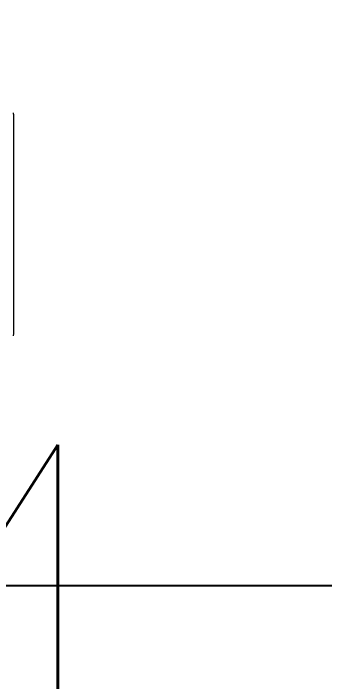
# Model space of a CAD drawing. Header units: millimetres. Extents: x 1573 to 2177, y 1587 to 1932.
# Drawn here: x 1936.4546 to 1936.5233, y 1917.8524 to 1918 of the extents above; entities that cross this region are included whole.
import ezdxf

# ---------------------------------------------------------------- set-up
doc = ezdxf.new("R2010")
doc.units = ezdxf.units.MM
doc.header["$LTSCALE"] = 0.03
doc.linetypes.add('CONTINU', pattern=[0])
doc.layers.add('Prumadas_T', color=2, linetype='Continuous')
doc.layers.add('TigreCad', color=2, linetype='Continuous', lineweight=13)
doc.styles.add('CELIO_COTA', font='technic_.ttf', dxfattribs={"width": 0.85})
doc.styles.add('ROMANS', font='romans.shx', dxfattribs={"height": 0.1})

# ---------------------------------------------------------------- blocks, each defined once
blk = doc.blocks.new('27958028s')
at = {"layer": 'TigreCad', "linetype": 'Continuous'}
blk.add_line((78.418, -16.164), (78.418, 16.164), dxfattribs=at)
blk.add_line((78.418, -16.164), (78.418, 16.164), dxfattribs=at)
for centre, start, end in [((77.582, 16.164), 0, 18), ((77.582, 16.164), 0, 18), ((77.582, -16.164), 342, 0), ((77.582, -16.164), 342, 0)]:
    blk.add_arc(centre, 0.836, start, end, dxfattribs=at)

msp = doc.modelspace()

# ---------------------------------------------------------------- linework, layer by layer
at = {"linetype": 'CONTINU', "ltscale": 0.5}
msp.add_lwpolyline([(1935.90283, 1918.20361, 0.414214), (1936.23283, 1917.87361), (1937.24533, 1917.87361, 0.414214), (1937.57533, 1918.20361), (1937.57533, 1919.95861, 0.414214), (1937.24533, 1920.28861), (1936.23283, 1920.28861, 0.414214), (1935.90283, 1919.95861)], format="xyb", close=True, dxfattribs=at)

# ---------------------------------------------------------------- block references
at = {"layer": 'TigreCad', "xscale": 0.00149994, "yscale": 0.00149994, "zscale": 0.00149994}
msp.add_blockref('27958028s', (1936.337, 1917.9534), dxfattribs=at)

# ---------------------------------------------------------------- texts
at = {"layer": 'Prumadas_T', "style": 'CELIO_COTA', "width": 0.85}
msp.add_text('registro', height=0.196552, rotation=0, dxfattribs=at).set_placement((1936.00728, 1918.02064))
at = {"layer": 'Prumadas_T', "style": 'ROMANS'}
msp.add_text('11/4"', height=0.149994, rotation=0, dxfattribs=at).set_placement((1935.98225, 1917.75466))

doc.saveas('drawing.dxf')
